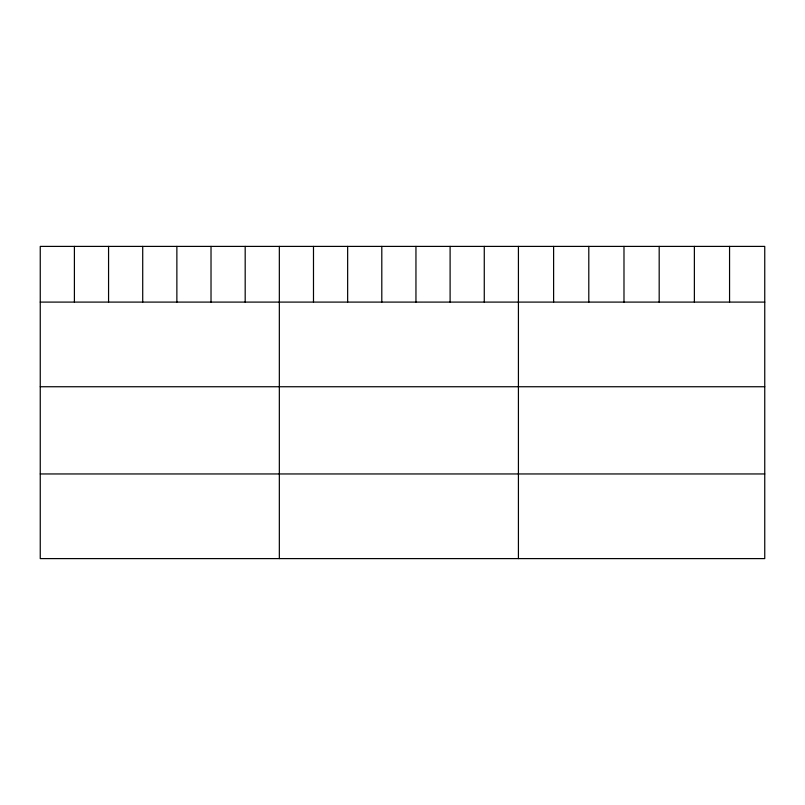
<?xml version="1.0" encoding="UTF-8"?>
<svg xmlns="http://www.w3.org/2000/svg" width="805" height="805" viewBox="0 0 805 805"><rect width="100%" height="100%" fill="white"/><g stroke="black" fill="none" stroke-linecap="round" stroke-linejoin="round"><path stroke-width="1.21" d="M764.75 302.096L764.75 558.6L40.25 558.6L40.25 246.4L764.75 246.4L764.75 302.096L40.25 302.096M40.25 386.742L764.75 386.742M40.25 473.954L764.75 473.954M729.561 246.4L729.561 302.096M694.373 246.4L694.373 302.096M659.184 246.4L659.184 302.096M623.986 246.4L623.986 302.096M588.797 246.4L588.797 302.096M553.609 246.4L553.609 302.096M518.42 246.4L518.42 558.6M484.268 246.4L484.268 302.096M450.106 246.4L450.106 302.096M415.954 246.4L415.954 302.096M381.801 246.4L381.801 302.096M347.649 246.4L347.649 302.096M313.487 246.4L313.487 302.096M279.335 246.4L279.335 558.6M245.183 246.4L245.183 302.096M211.021 246.4L211.021 302.096M176.869 246.4L176.869 302.096M142.716 246.4L142.716 302.096M108.564 246.4L108.564 302.096M74.402 246.4L74.402 302.096"/></g></svg>
